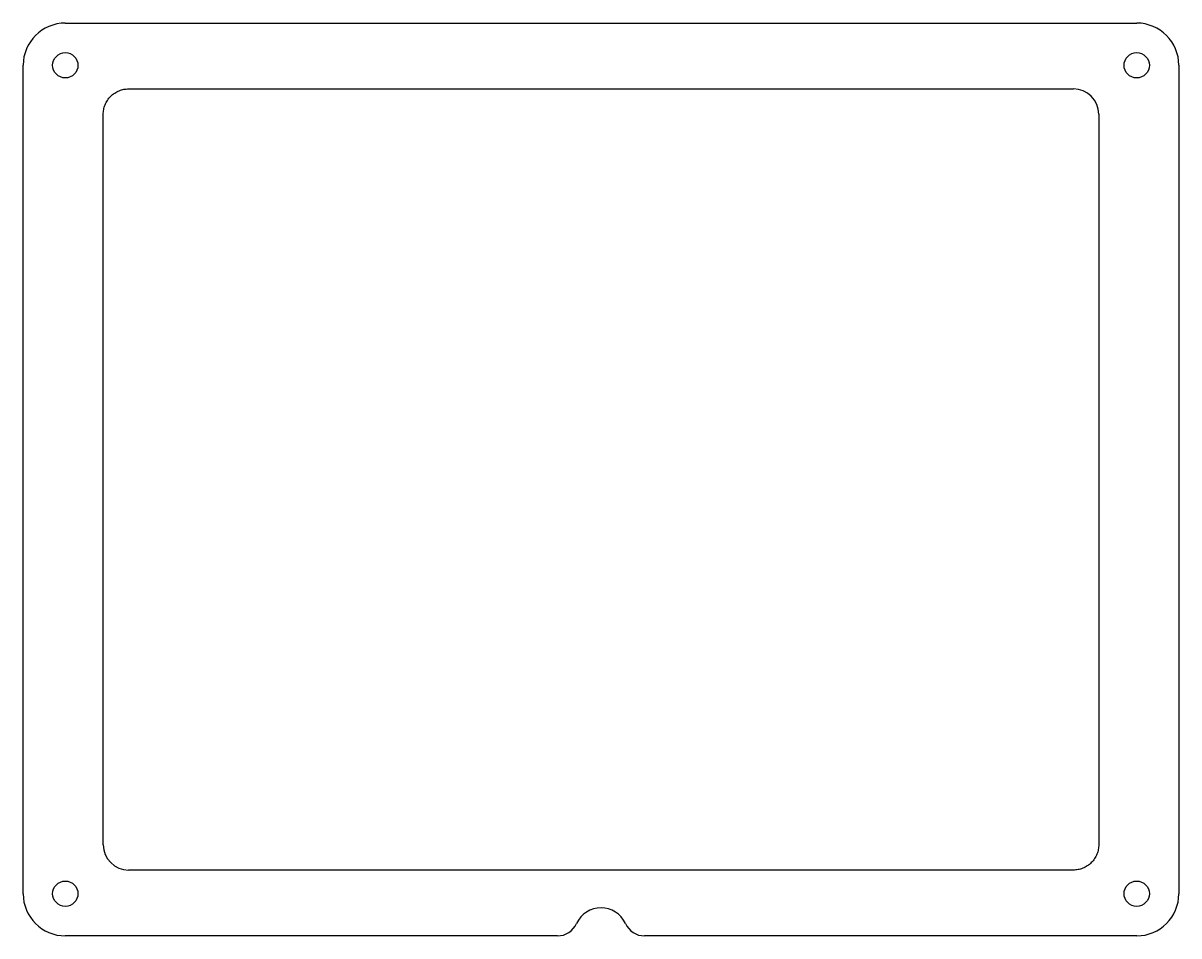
# Model space of a CAD drawing. Header units: millimetres. Extents: x 1771 to 1908, y -775 to -667.
import ezdxf

# ---------------------------------------------------------------- set-up
doc = ezdxf.new("R2010")
doc.units = ezdxf.units.MM
doc.header["$MEASUREMENT"] = 0
for name, color, linetype in [('COVER-Layer-1', 7, 'Continuous'), ('inside cuts', 1, 'Continuous'), ('NEW_LAYER_03', 7, 'Continuous')]:
    doc.layers.add(name, color=color, linetype=linetype)

msp = doc.modelspace()

# ---------------------------------------------------------------- linework, layer by layer
at = {"layer": 'COVER-Layer-1', "color": 5}
for p, q in [((1775.95, -666.62), (1902.95, -666.62)), ((1775.95, -666.62), (1902.95, -666.62)), ((1770.95, -769.82), (1770.95, -671.62)), ((1770.95, -769.82), (1770.95, -671.62)), ((1907.95, -671.62), (1907.95, -769.82)), ((1907.95, -671.62), (1907.95, -769.82)), ((1834.28, -774.82), (1775.95, -774.82)), ((1834.28, -774.82), (1775.95, -774.82)), ((1902.95, -774.82), (1844.62, -774.82)), ((1902.95, -774.82), (1844.62, -774.82))]:
    msp.add_line(p, q, dxfattribs=at)
for centre, radius, start, end in [((1775.95, -671.62), 5, 90, 180), ((1775.95, -671.62), 5, 90, 180), ((1902.95, -671.62), 5, 0, 90), ((1902.95, -671.62), 5, 0, 90), ((1775.95, -769.82), 5, 180, 270), ((1775.95, -769.82), 5, 180, 270), ((1902.95, -769.82), 5, 270, 0), ((1902.95, -769.82), 5, 270, 0), ((1839.45, -774.66), 3.17, 24.3932, 155.6068), ((1839.45, -774.66), 3.17, 24.3932, 155.6068), ((1834.28, -772.32), 2.5, 270, 335.6068), ((1834.28, -772.32), 2.5, 270, 335.6068), ((1844.62, -772.32), 2.5, 204.3932, 270), ((1844.62, -772.32), 2.5, 204.3932, 270)]:
    msp.add_arc(centre, radius, start, end, dxfattribs=at)
at = {"layer": 'inside cuts'}
for p, q in [((1783.45, -674.42), (1895.45, -674.42)), ((1780.45, -764.02), (1780.45, -677.42)), ((1898.45, -677.42), (1898.45, -713.22)), ((1898.45, -713.22), (1898.45, -728.22)), ((1898.45, -728.22), (1898.45, -764.02)), ((1895.45, -767.02), (1783.45, -767.02))]:
    msp.add_line(p, q, dxfattribs=at)
for centre in [(1902.95, -671.62), (1902.95, -671.62), (1775.95, -769.82), (1775.95, -769.82)]:
    msp.add_circle(centre, 1.5, dxfattribs=at)
for centre, start, end in [((1895.45, -677.42), 0, 90), ((1783.45, -764.02), 180, 270)]:
    msp.add_arc(centre, 3, start, end, dxfattribs=at)
for points, weights in [([(1780.45, -677.42), (1780.45, -674.42), (1783.45, -674.42)], [1, 0.707106851018, 0.999999860338]), ([(1898.45, -764.02), (1898.45, -767.02), (1895.45, -767.02)], [1, 0.707106920849, 0.999999720675])]:
    msp.add_rational_spline(points, weights, degree=2, dxfattribs=at)
at = {"layer": 'NEW_LAYER_03', "color": 1}
for centre in [(1775.95, -671.62), (1775.95, -671.62), (1902.95, -769.82), (1902.95, -769.82)]:
    msp.add_circle(centre, 1.5, dxfattribs=at)

doc.saveas('drawing.dxf')
